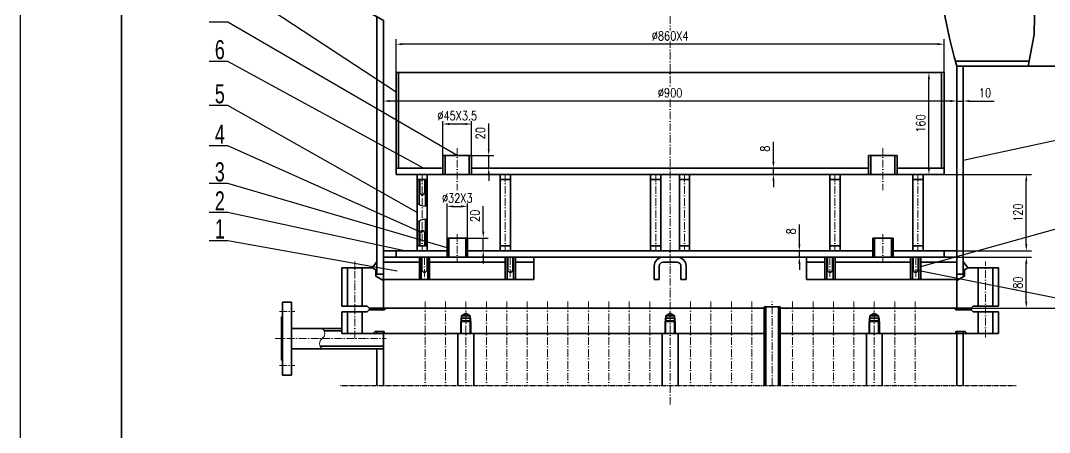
# Model space of a CAD drawing. Header units: millimetres. Extents: x 174648 to 205929, y -160248 to -145891.
# Drawn here: x 195349 to 196964, y -158198 to -157551 of the extents above; entities that cross this region are included whole.
import ezdxf

# ---------------------------------------------------------------- set-up
doc = ezdxf.new("R2010")
doc.units = ezdxf.units.MM
doc.linetypes.add('ACAD_ISO10W100', pattern=[18.7, 12, -3, 0.7, -3])
doc.linetypes.add('PHANTOM', pattern=[2.5, 1.25, -0.25, 0.25, -0.25, 0.25, -0.25])
for name, color, linetype, lineweight in [('2（细实线）', 4, 'Continuous', 20), ('中心线', 1, 'ACAD_ISO10W100', 18), ('图层1', 4, 'Continuous', 35)]:
    doc.layers.add(name, color=color, linetype=linetype, lineweight=lineweight)
doc.layers.add('9双点划线层', color=6, linetype='PHANTOM')
doc.styles.add('TH_GBDIM', font='romans.shx', dxfattribs={"width": 0.8, "bigfont": 'gbcbig.shx'})
doc.styles.add('样式 3.5', font='roms.shx', dxfattribs={"width": 0.7, "height": 3.5, "bigfont": 'hztxt.shx'})
doc.dimstyles.new('TH_GBDIM', dxfattribs={"dimtxt": 3.5, "dimasz": 2.5, "dimexe": 2, "dimexo": 0, "dimgap": 1.5, "dimtad": 1, "dimdec": 1, "dimzin": 0, "dimdsep": 46, "dimtxsty": 'TH_GBDIM', "dimcen": 2.5, "dimclrd": 130, "dimclre": 130, "dimclrt": 3, "dimadec": 0, "dimazin": 0, "dimtfac": 0.714286, "dimtdec": 1, "dimtmove": 0, "dimatfit": 3, "dimfxl": 0, "dimtzin": 0, "dimlwd": -1, "dimlwe": -1, "dimarcsym": 0})

# ---------------------------------------------------------------- blocks, each defined once
blk = doc.blocks.new('*D450')
at = {"color": 130}
blk.add_line((196828.4, -157082.9), (197267.4, -157082.9), dxfattribs=at)
at = {"color": 130, "linetype": 'Continuous'}
for p, q in [((197259.4, -157992.9), (197259.4, -157092.9)), ((196840.9, -158002.9), (197267.4, -158002.9))]:
    blk.add_line(p, q, dxfattribs=at)
at = {"color": 130}
for points in [[(197257.7, -157092.9), (197261, -157092.9), (197259.4, -157082.9)], [(197257.7, -157992.9), (197261, -157992.9), (197259.4, -158002.9)]]:
    blk.add_solid(points, dxfattribs=at)
at = {"layer": 'Defpoints', "color": 0}
for p in [(196828.4, -157082.9), (197259.4, -157082.9), (196840.9, -158002.9)]:
    blk.add_point(p, dxfattribs=at)
at = {"color": 3, "insert": (197246.4, -157509.2), "char_height": 14, "attachment_point": 5, "rotation": 90, "style": 'TH_GBDIM', "bg_fill": 3, "box_fill_scale": 1.1, "bg_fill_color": 256, "bg_fill_true_color": 13158600, "bg_fill_transparency": 0}
blk.add_mtext('920', dxfattribs=at)
blk = doc.blocks.new('*D515')
at = {"color": 130}
blk.add_line((195938.4, -157632.9), (195938.4, -157580.2), dxfattribs=at)
at = {"color": 130, "linetype": 'Continuous'}
for p, q in [((196798.4, -157632.9), (196798.4, -157580.2)), ((196788.4, -157588.2), (195948.4, -157588.2))]:
    blk.add_line(p, q, dxfattribs=at)
at = {"color": 130}
for points in [[(195948.4, -157586.5), (195948.4, -157589.8), (195938.4, -157588.2)], [(196788.4, -157586.5), (196788.4, -157589.8), (196798.4, -157588.2)]]:
    blk.add_solid(points, dxfattribs=at)
at = {"layer": 'Defpoints', "color": 0}
for p in [(195938.4, -157588.2), (195938.4, -157632.9), (196798.4, -157632.9)]:
    blk.add_point(p, dxfattribs=at)
at = {"color": 3, "insert": (196368.4, -157575.2), "char_height": 14, "attachment_point": 5, "style": 'TH_GBDIM', "bg_fill": 3, "box_fill_scale": 1.1, "bg_fill_color": 256, "bg_fill_true_color": 13158600, "bg_fill_transparency": 0}
blk.add_mtext('{%%c860X4}{}{}', dxfattribs=at)
blk = doc.blocks.new('*D452')
at = {"color": 130}
blk.add_line((196798.4, -157632.9), (196766.5, -157632.9), dxfattribs=at)
at = {"color": 130, "linetype": 'Continuous'}
for p, q in [((196774.5, -157782.9), (196774.5, -157642.9)), ((196798.4, -157792.9), (196766.5, -157792.9))]:
    blk.add_line(p, q, dxfattribs=at)
at = {"color": 130}
for points in [[(196772.8, -157642.9), (196776.2, -157642.9), (196774.5, -157632.9)], [(196772.8, -157782.9), (196776.2, -157782.9), (196774.5, -157792.9)]]:
    blk.add_solid(points, dxfattribs=at)
at = {"layer": 'Defpoints', "color": 0}
for p in [(196774.5, -157632.9), (196798.4, -157632.9), (196798.4, -157792.9)]:
    blk.add_point(p, dxfattribs=at)
at = {"color": 3, "insert": (196761.5, -157712.9), "char_height": 14, "attachment_point": 5, "rotation": 90, "style": 'TH_GBDIM', "bg_fill": 3, "box_fill_scale": 1.1, "bg_fill_color": 256, "bg_fill_true_color": 13158600, "bg_fill_transparency": 0}
blk.add_mtext('{160}{}{}', dxfattribs=at)
blk = doc.blocks.new('*D453')
at = {"color": 130}
blk.add_line((196794.4, -157792.9), (196935.3, -157792.9), dxfattribs=at)
at = {"color": 130, "linetype": 'Continuous'}
for p, q in [((196927.3, -157902.9), (196927.3, -157802.9)), ((196807.6, -157912.9), (196935.3, -157912.9))]:
    blk.add_line(p, q, dxfattribs=at)
at = {"color": 130}
for points in [[(196925.6, -157802.9), (196928.9, -157802.9), (196927.3, -157792.9)], [(196925.6, -157902.9), (196928.9, -157902.9), (196927.3, -157912.9)]]:
    blk.add_solid(points, dxfattribs=at)
at = {"layer": 'Defpoints', "color": 0}
for p in [(196794.4, -157792.9), (196927.3, -157792.9), (196807.6, -157912.9)]:
    blk.add_point(p, dxfattribs=at)
at = {"color": 3, "insert": (196914.3, -157852.9), "char_height": 14, "attachment_point": 5, "rotation": 90, "style": 'TH_GBDIM', "bg_fill": 3, "box_fill_scale": 1.1, "bg_fill_color": 256, "bg_fill_true_color": 13158600, "bg_fill_transparency": 0}
blk.add_mtext('120', dxfattribs=at)
blk = doc.blocks.new('*D516')
at = {"color": 130, "linetype": 'Continuous'}
for p, q in [((196530.4, -157772.9), (196530.4, -157741.8)), ((196530.4, -157792.9), (196530.4, -157782.9)), ((196530.4, -157792.9), (196522.4, -157792.9)), ((196530.4, -157802.9), (196530.4, -157812.9))]:
    blk.add_line(p, q, dxfattribs=at)
at = {"color": 130}
blk.add_line((196530.4, -157782.9), (196522.4, -157782.9), dxfattribs=at)
for points in [[(196528.8, -157772.9), (196532.1, -157772.9), (196530.4, -157782.9)], [(196528.8, -157802.9), (196532.1, -157802.9), (196530.4, -157792.9)]]:
    blk.add_solid(points, dxfattribs=at)
at = {"layer": 'Defpoints', "color": 0}
for p in [(196530.4, -157782.9), (196530.4, -157782.9), (196530.4, -157792.9)]:
    blk.add_point(p, dxfattribs=at)
at = {"color": 3, "insert": (196517.4, -157752.4), "char_height": 14, "attachment_point": 5, "rotation": 90, "style": 'TH_GBDIM', "bg_fill": 3, "box_fill_scale": 1.1, "bg_fill_color": 256, "bg_fill_true_color": 13158600, "bg_fill_transparency": 0}
blk.add_mtext('{8}{}{}', dxfattribs=at)
blk = doc.blocks.new('*D517')
at = {"color": 130, "linetype": 'Continuous'}
for p, q in [((196571.2, -157902.9), (196571.2, -157871.8)), ((196571.2, -157922.9), (196571.2, -157912.9)), ((196571.2, -157922.9), (196563.2, -157922.9)), ((196571.2, -157932.9), (196571.2, -157942.9))]:
    blk.add_line(p, q, dxfattribs=at)
at = {"color": 130}
blk.add_line((196571.2, -157912.9), (196563.2, -157912.9), dxfattribs=at)
for points in [[(196569.5, -157902.9), (196572.8, -157902.9), (196571.2, -157912.9)], [(196569.5, -157932.9), (196572.8, -157932.9), (196571.2, -157922.9)]]:
    blk.add_solid(points, dxfattribs=at)
at = {"layer": 'Defpoints', "color": 0}
for p in [(196571.2, -157912.9), (196571.2, -157912.9), (196571.2, -157922.9)]:
    blk.add_point(p, dxfattribs=at)
at = {"color": 3, "insert": (196558.2, -157882.4), "char_height": 14, "attachment_point": 5, "rotation": 90, "style": 'TH_GBDIM', "bg_fill": 3, "box_fill_scale": 1.1, "bg_fill_color": 256, "bg_fill_true_color": 13158600, "bg_fill_transparency": 0}
blk.add_mtext('{8}{}{}', dxfattribs=at)
blk = doc.blocks.new('*D518')
at = {"color": 130}
blk.add_line((196818.4, -157922.9), (196935.3, -157922.9), dxfattribs=at)
at = {"color": 130, "linetype": 'Continuous'}
for p, q in [((196927.3, -157992.9), (196927.3, -157932.9)), ((196592.7, -158002.9), (196935.3, -158002.9))]:
    blk.add_line(p, q, dxfattribs=at)
at = {"color": 130}
for points in [[(196925.6, -157932.9), (196928.9, -157932.9), (196927.3, -157922.9)], [(196925.6, -157992.9), (196928.9, -157992.9), (196927.3, -158002.9)]]:
    blk.add_solid(points, dxfattribs=at)
at = {"layer": 'Defpoints', "color": 0}
for p in [(196818.4, -157922.9), (196927.3, -157922.9), (196592.7, -158002.9)]:
    blk.add_point(p, dxfattribs=at)
at = {"color": 3, "insert": (196914.3, -157962.9), "char_height": 14, "attachment_point": 5, "rotation": 90, "style": 'TH_GBDIM', "bg_fill": 3, "box_fill_scale": 1.1, "bg_fill_color": 256, "bg_fill_true_color": 13158600, "bg_fill_transparency": 0}
blk.add_mtext('{80}{}{}', dxfattribs=at)
blk = doc.blocks.new('*D454')
at = {"color": 130, "linetype": 'Continuous'}
for p, q in [((196083.7, -157753.2), (196083.7, -157713)), ((196083.7, -157782.9), (196083.7, -157763.2)), ((196056.9, -157782.9), (196091.7, -157782.9)), ((196083.7, -157792.9), (196083.7, -157802.9))]:
    blk.add_line(p, q, dxfattribs=at)
at = {"color": 130}
blk.add_line((196046.9, -157763.2), (196091.7, -157763.2), dxfattribs=at)
for points in [[(196082.1, -157753.2), (196085.4, -157753.2), (196083.7, -157763.2)], [(196082.1, -157792.9), (196085.4, -157792.9), (196083.7, -157782.9)]]:
    blk.add_solid(points, dxfattribs=at)
at = {"layer": 'Defpoints', "color": 0}
for p in [(196046.9, -157763.2), (196083.7, -157763.2), (196056.9, -157782.9)]:
    blk.add_point(p, dxfattribs=at)
at = {"color": 3, "insert": (196070.7, -157728.1), "char_height": 14, "attachment_point": 5, "rotation": 90, "style": 'TH_GBDIM', "bg_fill": 3, "box_fill_scale": 1.1, "bg_fill_color": 256, "bg_fill_true_color": 13158600, "bg_fill_transparency": 0}
blk.add_mtext('20', dxfattribs=at)
blk = doc.blocks.new('*D455')
at = {"color": 130, "linetype": 'Continuous'}
for p, q in [((196075.1, -157883), (196075.1, -157842.9)), ((196075.1, -157912.8), (196075.1, -157893)), ((196050.4, -157912.8), (196083.1, -157912.8)), ((196075.1, -157922.8), (196075.1, -157932.8))]:
    blk.add_line(p, q, dxfattribs=at)
at = {"color": 130}
blk.add_line((196040.4, -157893), (196083.1, -157893), dxfattribs=at)
for points in [[(196073.5, -157883), (196076.8, -157883), (196075.1, -157893)], [(196073.5, -157922.8), (196076.8, -157922.8), (196075.1, -157912.8)]]:
    blk.add_solid(points, dxfattribs=at)
at = {"layer": 'Defpoints', "color": 0}
for p in [(196040.4, -157893), (196075.1, -157893), (196050.4, -157912.8)]:
    blk.add_point(p, dxfattribs=at)
at = {"color": 3, "insert": (196062.1, -157858), "char_height": 14, "attachment_point": 5, "rotation": 90, "style": 'TH_GBDIM', "bg_fill": 3, "box_fill_scale": 1.1, "bg_fill_color": 256, "bg_fill_true_color": 13158600, "bg_fill_transparency": 0}
blk.add_mtext('20', dxfattribs=at)
blk = doc.blocks.new('*D519')
at = {"color": 130}
blk.add_line((196011.9, -157763.2), (196011.9, -157705.7), dxfattribs=at)
at = {"color": 130, "linetype": 'Continuous'}
for p, q in [((196056.9, -157763.2), (196056.9, -157705.7)), ((196046.9, -157713.7), (196021.9, -157713.7))]:
    blk.add_line(p, q, dxfattribs=at)
at = {"color": 130}
for points in [[(196021.9, -157712), (196021.9, -157715.3), (196011.9, -157713.7)], [(196046.9, -157712), (196046.9, -157715.3), (196056.9, -157713.7)]]:
    blk.add_solid(points, dxfattribs=at)
at = {"layer": 'Defpoints', "color": 0}
for p in [(196011.9, -157763.2), (196056.9, -157763.2)]:
    blk.add_point(p, dxfattribs=at)
at = {"color": 3, "insert": (196034.4, -157700.7), "char_height": 14, "attachment_point": 5, "style": 'TH_GBDIM', "bg_fill": 3, "box_fill_scale": 1.1, "bg_fill_color": 256, "bg_fill_true_color": 13158600, "bg_fill_transparency": 0}
blk.add_mtext('{%%c45X3.5}{}{}', dxfattribs=at)
at = {"layer": 'Defpoints', "color": 0}
blk.add_point((196011.9, -157713.7), dxfattribs=at)
blk = doc.blocks.new('*D520')
at = {"color": 130, "linetype": 'Continuous'}
for p, q in [((196018.4, -157893), (196018.4, -157835.1)), ((196028.4, -157843.1), (196040.4, -157843.1))]:
    blk.add_line(p, q, dxfattribs=at)
at = {"color": 130}
blk.add_line((196050.4, -157893), (196050.4, -157835.1), dxfattribs=at)
for points in [[(196028.4, -157841.5), (196028.4, -157844.8), (196018.4, -157843.1)], [(196040.4, -157841.5), (196040.4, -157844.8), (196050.4, -157843.1)]]:
    blk.add_solid(points, dxfattribs=at)
at = {"layer": 'Defpoints', "color": 0}
for p in [(196018.4, -157893), (196050.4, -157893)]:
    blk.add_point(p, dxfattribs=at)
at = {"color": 3, "insert": (196034.4, -157830.1), "char_height": 14, "attachment_point": 5, "style": 'TH_GBDIM', "bg_fill": 3, "box_fill_scale": 1.1, "bg_fill_color": 256, "bg_fill_true_color": 13158600, "bg_fill_transparency": 0}
blk.add_mtext('{%%c32X3}{}{}', dxfattribs=at)
at = {"layer": 'Defpoints', "color": 0}
blk.add_point((196050.4, -157843.1), dxfattribs=at)
blk = doc.blocks.new('*D481')
at = {"color": 130}
blk.add_line((195918.4, -157688.4), (195918.4, -157669.6), dxfattribs=at)
at = {"color": 130, "linetype": 'Continuous'}
for p, q in [((196808.4, -157677.6), (195928.4, -157677.6)), ((196818.4, -157688.4), (196818.4, -157669.6))]:
    blk.add_line(p, q, dxfattribs=at)
at = {"color": 130}
for points in [[(195928.4, -157675.9), (195928.4, -157679.2), (195918.4, -157677.6)], [(196808.4, -157675.9), (196808.4, -157679.2), (196818.4, -157677.6)]]:
    blk.add_solid(points, dxfattribs=at)
at = {"layer": 'Defpoints', "color": 0}
for p in [(195918.4, -157677.6), (195918.4, -157688.4), (196818.4, -157688.4)]:
    blk.add_point(p, dxfattribs=at)
at = {"color": 3, "insert": (196368.4, -157664.6), "char_height": 14, "attachment_point": 5, "style": 'TH_GBDIM', "bg_fill": 3, "box_fill_scale": 1.1, "bg_fill_color": 256, "bg_fill_true_color": 13158600, "bg_fill_transparency": 0}
blk.add_mtext('{%%c900}{}{}', dxfattribs=at)
blk = doc.blocks.new('*D482')
at = {"color": 130, "linetype": 'Continuous'}
for p, q in [((196808.4, -157677.6), (196798.4, -157677.6)), ((196818.4, -157677.6), (196818.4, -157669.6)), ((196818.4, -157677.6), (196828.4, -157677.6)), ((196838.4, -157677.6), (196876.9, -157677.6))]:
    blk.add_line(p, q, dxfattribs=at)
at = {"color": 130}
blk.add_line((196828.4, -157677.6), (196828.4, -157669.6), dxfattribs=at)
for points in [[(196808.4, -157675.9), (196808.4, -157679.2), (196818.4, -157677.6)], [(196838.4, -157675.9), (196838.4, -157679.2), (196828.4, -157677.6)]]:
    blk.add_solid(points, dxfattribs=at)
at = {"layer": 'Defpoints', "color": 0}
for p in [(196818.4, -157677.6), (196828.4, -157677.6), (196828.4, -157677.6)]:
    blk.add_point(p, dxfattribs=at)
at = {"color": 3, "insert": (196862.6, -157664.6), "char_height": 14, "attachment_point": 5, "style": 'TH_GBDIM', "bg_fill": 3, "box_fill_scale": 1.1, "bg_fill_color": 256, "bg_fill_true_color": 13158600, "bg_fill_transparency": 0}
blk.add_mtext('10', dxfattribs=at)

msp = doc.modelspace()

# ---------------------------------------------------------------- linework, layer by layer
at = {"color": 7, "linetype": 'Continuous'}
msp.add_line((195349.2, -160247.7), (195349.2, -156484.2), dxfattribs=at)
for p, q in [((195674.6, -157553.4), (195644.9, -157553.4)), ((195674.6, -157615.2), (195644.9, -157615.2)), ((195674.6, -157684.5), (195644.9, -157684.5)), ((195971.4, -157852.9), (195674.6, -157684.5)), ((195674.6, -157747.9), (195644.9, -157747.9)), ((195979.4, -157884.9), (195674.6, -157747.9)), ((195674.6, -157807.2), (195644.9, -157807.2)), ((195674.6, -157852.9), (195644.9, -157852.9)), ((195951.5, -157912.9), (195674.6, -157852.9)), ((195674.6, -157897), (195644.9, -157897)), ((195940.1, -157945), (195674.6, -157897)), ((195895.9, -158002.9), (195895.9, -158005.9)), ((195918.4, -158002.9), (195918.4, -158005.9)), ((196818.4, -158002.9), (196818.4, -158005.9)), ((196840.9, -158002.9), (196840.9, -158005.9)), ((196039.9, -158018.9), (196039.9, -158042.9)), ((196041.1, -158042.9), (196041.1, -158022.9)), ((196054.7, -158042.9), (196054.7, -158022.9)), ((196055.9, -158042.9), (196055.9, -158018.9)), ((196360.4, -158018.9), (196360.4, -158042.9)), ((196361.6, -158042.9), (196361.6, -158022.9)), ((196375.2, -158042.9), (196375.2, -158022.9)), ((196376.4, -158042.9), (196376.4, -158018.9)), ((196680.8, -158018.9), (196680.8, -158042.9)), ((196682, -158042.9), (196682, -158022.9)), ((196695.6, -158042.9), (196695.6, -158022.9)), ((196696.8, -158042.9), (196696.8, -158018.9))]:
    msp.add_line(p, q)
at = {"color": 3}
for points in [[(195971.4, -157838.7), (195975.1, -157838.7), (195978.4, -157844.2), (195986.5, -157842.4), (195987.4, -157842.2)], [(195971.4, -157867.1), (195975.1, -157867.1), (195978.4, -157861.6), (195986.5, -157863.4), (195987.4, -157863.7)]]:
    msp.add_open_spline(points, degree=3, knots=[9.111699, 9.111699, 9.111699, 9.111699, 23.055999, 24.76841, 24.76841, 24.76841, 24.76841], dxfattribs=at)
msp.add_open_spline([(195987.4, -157836.8), (195987.3, -157836.8), (195987.3, -157836.8), (195987.3, -157836.8)], degree=3)
at = {"layer": '2（细实线）'}
msp.add_lwpolyline([(195822.4, -158066.9, -0.5), (195822.4, -158050.9, 0.5), (195822.4, -158034.9, 0.5)], format="xyb", dxfattribs=at)
at = {"layer": '9双点划线层'}
msp.add_line((195851.1, -158124.5), (196911.6, -158124.5), dxfattribs=at)
at = {"layer": '中心线'}
for p, q in [((196368.4, -158154.7), (196368.4, -156628.9)), ((196034.4, -157751.4), (196034.4, -157817.5)), ((196702.3, -157751.4), (196702.3, -157817.5)), ((195979.4, -157792.9), (195979.4, -157912.9)), ((196109.7, -157792.9), (196109.7, -157912.9)), ((196345.7, -157792.9), (196345.7, -157912.9)), ((196391, -157792.9), (196391, -157912.9)), ((196627, -157792.9), (196627, -157912.9)), ((196034.4, -157886.6), (196034.4, -157931.7)), ((195873.4, -158050.2), (195873.4, -157929.9)), ((195983, -157922.9), (195983, -157957.9)), ((196117.6, -157922.9), (196117.6, -157957.9)), ((196863.4, -158049), (196863.4, -157929.9)), ((195983.8, -157992.7), (195983.8, -158124.5)), ((196015.9, -157992.7), (196015.9, -158124.5)), ((196047.9, -157992.7), (196047.9, -158124.5)), ((196080, -157992.7), (196080, -158124.5)), ((196112, -157992.7), (196112, -158124.5)), ((196144, -157992.7), (196144, -158124.5)), ((196176.1, -157992.7), (196176.1, -158124.5)), ((196208.1, -157992.7), (196208.1, -158124.5)), ((196240.2, -157992.7), (196240.2, -158124.5)), ((196272.2, -157992.7), (196272.2, -158124.5)), ((196304.3, -157992.7), (196304.3, -158124.5)), ((196336.3, -157992.7), (196336.3, -158124.5)), ((196400.4, -157992.7), (196400.4, -158124.5)), ((196432.4, -157992.7), (196432.4, -158124.5)), ((196464.5, -157992.7), (196464.5, -158124.5)), ((196496.5, -157992.7), (196496.5, -158124.5)), ((196528.6, -158124.5), (196528.6, -157992.7)), ((196560.6, -157992.7), (196560.6, -158124.5)), ((196592.7, -157992.7), (196592.7, -158124.5)), ((196624.7, -157992.7), (196624.7, -158124.5)), ((196656.7, -157992.7), (196656.7, -158124.5)), ((196688.8, -157992.7), (196688.8, -158124.5)), ((196720.8, -157992.7), (196720.8, -158124.5)), ((196752.9, -157992.7), (196752.9, -158124.5)), ((195755.4, -158008.4), (195779.4, -158008.4)), ((195748.4, -158050.9), (195922.6, -158050.9)), ((195755.4, -158093.4), (195779.4, -158093.4))]:
    msp.add_line(p, q, dxfattribs=at)
at = {"layer": '图层1'}
for p, q in [((195507.6, -156547.5), (195507.6, -160184.4)), ((195798.5, -157481.8), (195918.4, -157551)), ((195908.4, -157839.9), (195908.4, -157545.3)), ((195918.4, -157839.9), (195918.4, -157551)), ((196818.4, -157839.9), (196818.4, -157622.9)), ((196828.4, -157839.9), (196828.4, -157622.9)), ((195938.4, -157792.9), (195938.4, -157632.9)), ((195938.4, -157632.9), (196794.4, -157632.9)), ((195942.4, -157782.9), (195942.4, -157632.9)), ((196794.4, -157782.9), (196794.4, -157632.9)), ((196798.4, -157792.9), (196798.4, -157632.9)), ((196011.9, -157792.9), (196011.9, -157763.2)), ((196011.9, -157763.2), (196056.9, -157763.2)), ((196015.5, -157792.9), (196015.5, -157763.2)), ((196053.3, -157763.2), (196053.3, -157792.9)), ((196056.9, -157763.2), (196056.9, -157792.9)), ((196724.8, -157763.2), (196679.8, -157763.2)), ((196679.8, -157763.2), (196679.8, -157792.9)), ((196683.4, -157763.2), (196683.4, -157792.9)), ((196721.2, -157792.9), (196721.2, -157763.2)), ((196724.8, -157792.9), (196724.8, -157763.2)), ((195938.4, -157782.9), (196011.9, -157782.9)), ((196056.9, -157782.9), (196679.8, -157782.9)), ((196724.8, -157782.9), (196798.4, -157782.9)), ((195938.4, -157792.9), (196798.4, -157792.9)), ((195971.4, -157792.9), (195971.4, -157912.9)), ((195971.4, -157800.9), (195987.4, -157800.9)), ((195974.4, -157800.9), (195974.4, -157839.6)), ((195975.4, -157800.9), (195975.4, -157820.9)), ((195983.4, -157800.9), (195983.4, -157820.9)), ((195984.4, -157800.9), (195984.4, -157842.8)), ((195987.4, -157792.9), (195987.4, -157912.9)), ((196101.7, -157792.9), (196101.7, -157912.9)), ((196101.7, -157800.9), (196117.7, -157800.9)), ((196117.7, -157792.9), (196117.7, -157912.9)), ((196337.7, -157792.9), (196337.7, -157912.9)), ((196337.7, -157800.9), (196353.7, -157800.9)), ((196353.7, -157792.9), (196353.7, -157912.9)), ((196383, -157792.9), (196383, -157912.9)), ((196399, -157800.9), (196383, -157800.9)), ((196399, -157792.9), (196399, -157912.9)), ((196619, -157792.9), (196619, -157912.9)), ((196635, -157800.9), (196619, -157800.9)), ((196635, -157792.9), (196635, -157912.9)), ((195908.4, -157949.9), (195908.4, -157839.9)), ((195918.4, -158002.9), (195918.4, -157839.9)), ((196818.4, -158002.9), (196818.4, -157839.9)), ((196828.4, -157954.1), (196828.4, -157839.9)), ((195974.4, -157866.2), (195974.4, -157904.9)), ((195984.4, -157863.1), (195984.4, -157904.9)), ((195975.4, -157904.9), (195975.4, -157884.9)), ((195983.4, -157904.9), (195983.4, -157884.9)), ((196018.4, -157893), (196018.4, -157922.9)), ((196021.1, -157893), (196021.1, -157922.9)), ((196047.7, -157893), (196047.7, -157922.9)), ((196050.4, -157893), (196050.4, -157922.9)), ((196686.3, -157893), (196718.3, -157893)), ((195918.4, -157912.9), (196018.4, -157912.9)), ((195938.4, -157912.9), (195938.4, -157922.9)), ((195971.4, -157904.9), (195987.4, -157904.9)), ((196050.4, -157912.8), (196686.3, -157912.9)), ((196101.7, -157904.9), (196117.7, -157904.9)), ((196337.7, -157904.9), (196353.7, -157904.9)), ((196399, -157904.9), (196383, -157904.9)), ((196635, -157904.9), (196619, -157904.9)), ((196718.3, -157912.9), (196818.4, -157912.9)), ((196765.3, -157904.9), (196749.3, -157904.9)), ((195901.2, -157939.9), (195908.4, -157929.9)), ((195918.4, -157922.9), (196818.4, -157922.9)), ((195918.4, -157930.9), (195975, -157930.9)), ((195991, -157922.9), (195975, -157922.9)), ((195975, -157922.9), (195975, -157957.9)), ((195978, -157922.9), (195978, -157957.9)), ((195979, -157922.9), (195979, -157942.9)), ((195987, -157922.9), (195987, -157942.9)), ((195988, -157922.9), (195988, -157957.9)), ((195991, -157922.9), (195991, -157957.9)), ((195991, -157930.9), (196109.6, -157930.9)), ((196125.6, -157922.9), (196109.6, -157922.9)), ((196109.6, -157922.9), (196109.6, -157957.9)), ((196112.6, -157922.9), (196112.6, -157957.9)), ((196113.6, -157922.9), (196113.6, -157942.9)), ((196121.6, -157922.9), (196121.6, -157942.9)), ((196122.6, -157922.9), (196122.6, -157957.9)), ((196125.6, -157922.9), (196125.6, -157957.9)), ((196125.6, -157930.9), (196154.4, -157930.9)), ((196154.4, -157957.9), (196154.4, -157922.9)), ((196357.4, -157930.9), (196379.4, -157930.9)), ((196582.4, -157957.9), (196582.4, -157922.9)), ((196835.5, -157939.9), (196828.4, -157929.9)), ((195853.4, -157999.9), (195853.4, -157939.9)), ((195853.4, -157939.9), (195901.2, -157939.9)), ((195861.9, -157999.9), (195861.9, -157939.9)), ((195884.9, -157999.9), (195884.9, -157939.9)), ((195901.2, -157939.9), (195906.4, -157942.9)), ((195908.4, -157942.9), (195906.4, -157942.9)), ((195906.4, -157942.9), (195906.4, -157952.9)), ((195908.4, -157949.9), (195918.4, -157949.9)), ((196343.4, -157936.9), (196343.4, -157957.9)), ((196351.4, -157936.9), (196351.4, -157957.9)), ((196385.4, -157936.9), (196385.4, -157957.9)), ((196393.4, -157936.9), (196393.4, -157957.9)), ((196828.4, -157942.9), (196830.4, -157942.9)), ((196835.5, -157939.9), (196830.4, -157942.9)), ((196830.4, -157942.9), (196830.4, -157952.9)), ((196883.4, -157939.9), (196835.5, -157939.9)), ((196851.9, -157999.9), (196851.9, -157939.9)), ((196874.9, -157999.9), (196874.9, -157939.9)), ((196883.4, -157999.9), (196883.4, -157939.9)), ((195906.4, -157952.9), (195918.4, -157959.8)), ((195918.4, -157957.9), (196154.4, -157957.9)), ((196343.4, -157957.9), (196351.4, -157957.9)), ((196385.4, -157957.9), (196393.4, -157957.9)), ((196830.4, -157952.9), (196818.4, -157959.8)), ((195760.4, -157993.4), (195760.4, -158108.4)), ((195774.4, -157993.4), (195760.4, -157993.4)), ((195774.4, -158108.4), (195774.4, -157993.4)), ((195892.9, -157999.9), (195853.4, -157999.9)), ((195895.9, -158002.9), (195892.9, -157999.9)), ((196840.9, -158002.9), (196843.9, -157999.9)), ((196843.9, -157999.9), (196883.4, -157999.9)), ((195853.4, -158042.9), (195853.4, -158008.9)), ((195892.9, -158008.9), (195853.4, -158008.9)), ((195861.9, -158008.9), (195861.9, -158042.9)), ((195884.9, -158008.9), (195884.9, -158042.9)), ((195892.9, -158008.9), (195895.9, -158005.9)), ((196368.4, -158002.9), (195895.9, -158002.9)), ((195919.9, -158005.9), (195895.9, -158005.9)), ((195922.9, -158002.9), (195919.9, -158005.9)), ((195922.9, -158002.9), (196516.1, -158002.9)), ((196041.1, -158014.9), (196047.9, -158011)), ((196041.1, -158022.9), (196041.1, -158014.9)), ((196054.7, -158014.9), (196041.1, -158014.9)), ((196054.7, -158014.9), (196047.9, -158011)), ((196054.7, -158022.9), (196054.7, -158014.9)), ((196361.6, -158014.9), (196368.4, -158011)), ((196361.6, -158022.9), (196361.6, -158014.9)), ((196375.2, -158014.9), (196361.6, -158014.9)), ((196368.4, -158002.9), (196516.1, -158002.9)), ((196375.2, -158014.9), (196368.4, -158011)), ((196375.2, -158022.9), (196375.2, -158014.9)), ((196516.1, -158124.5), (196516.1, -158000.9)), ((196516.1, -158000.9), (196541.1, -158000.9)), ((196518.6, -158124.5), (196518.6, -158000.9)), ((196538.6, -158124.5), (196538.6, -158000.9)), ((196541.1, -158124.5), (196541.1, -158000.9)), ((196541.1, -158002.9), (196840.9, -158002.9)), ((196541.1, -158002.9), (196813.9, -158002.9)), ((196682, -158014.9), (196688.8, -158011)), ((196682, -158022.9), (196682, -158014.9)), ((196695.6, -158014.9), (196682, -158014.9)), ((196695.6, -158014.9), (196688.8, -158011)), ((196695.6, -158022.9), (196695.6, -158014.9)), ((196813.9, -158002.9), (196816.9, -158005.9)), ((196816.9, -158005.9), (196840.9, -158005.9)), ((196843.9, -158008.9), (196840.9, -158005.9)), ((196843.9, -158008.9), (196883.4, -158008.9)), ((196851.9, -158008.9), (196851.9, -158042.9)), ((196874.9, -158008.9), (196874.9, -158042.9)), ((196883.4, -158008.9), (196883.4, -158042.9)), ((195760.4, -158016.9), (195758.4, -158016.9)), ((195758.4, -158016.9), (195758.4, -158084.9)), ((196055.9, -158018.9), (196039.9, -158018.9)), ((196039.9, -158024), (196041.1, -158022.9)), ((196039.9, -158042.9), (196039.9, -158024)), ((196039.9, -158024), (196055.9, -158024)), ((196041.1, -158022.9), (196054.7, -158022.9)), ((196054.7, -158022.9), (196055.9, -158024)), ((196055.9, -158042.9), (196055.9, -158024)), ((196376.4, -158018.9), (196360.4, -158018.9)), ((196360.4, -158024), (196361.6, -158022.9)), ((196360.4, -158042.9), (196360.4, -158024)), ((196360.4, -158024), (196376.4, -158024)), ((196361.6, -158022.9), (196375.2, -158022.9)), ((196375.2, -158022.9), (196376.4, -158024)), ((196376.4, -158042.9), (196376.4, -158024)), ((196696.8, -158018.9), (196680.8, -158018.9)), ((196680.8, -158024), (196682, -158022.9)), ((196680.8, -158042.9), (196680.8, -158024)), ((196680.8, -158024), (196696.8, -158024)), ((196682, -158022.9), (196695.6, -158022.9)), ((196695.6, -158022.9), (196696.8, -158024)), ((196696.8, -158042.9), (196696.8, -158024)), ((195774.4, -158034.9), (195853.4, -158034.9)), ((195825.5, -158038.9), (195853.4, -158038.9)), ((196516.1, -158042.9), (195853.4, -158042.9)), ((195905.4, -158039.9), (195902.4, -158042.9)), ((195919.9, -158039.9), (195905.4, -158039.9)), ((195908.4, -158042.9), (195908.4, -158039.9)), ((195918.4, -158124.5), (195918.4, -158039.9)), ((195919.9, -158042.9), (195919.9, -158039.9)), ((196035.4, -158124.5), (196035.4, -158042.9)), ((196060.4, -158124.5), (196060.4, -158042.9)), ((196355.9, -158124.5), (196355.9, -158042.9)), ((196380.9, -158124.5), (196380.9, -158042.9)), ((196883.4, -158042.9), (196541.1, -158042.9)), ((196676.3, -158124.5), (196676.3, -158042.9)), ((196701.3, -158124.5), (196701.3, -158042.9)), ((196816.9, -158042.9), (196816.9, -158039.9)), ((196816.9, -158039.9), (196831.4, -158039.9)), ((196818.4, -158124.5), (196818.4, -158039.9)), ((196828.4, -158124.5), (196828.4, -158039.9)), ((196831.4, -158039.9), (196834.4, -158042.9)), ((195819.2, -158062.9), (195918.4, -158062.9)), ((195774.4, -158066.9), (195918.4, -158066.9)), ((195908.4, -158124.5), (195908.4, -158066.9)), ((195760.4, -158084.9), (195758.4, -158084.9)), ((195774.4, -158108.4), (195760.4, -158108.4))]:
    msp.add_line(p, q, dxfattribs=at)
for centre, radius, start, end in [((195979.4, -157820.6), 4, 180, 0), ((195979.4, -157885.3), 4, 0, 180), ((196357.4, -157936.9), 14, 90, 180), ((196357.4, -157936.9), 6, 90, 180), ((196379.4, -157936.9), 14, 0, 90), ((196379.4, -157936.9), 6, 0, 90), ((195983, -157942.6), 4, 180, 0), ((196117.6, -157942.6), 4, 180, 0)]:
    msp.add_arc(centre, radius, start, end, dxfattribs=at)

# ---------------------------------------------------------------- texts
at = {"char_height": 30, "width": 32.852, "attachment_point": 1, "style": '样式 3.5'}
for s, insert in [('6', (195654, -157581.8)), ('5', (195654, -157651.1)), ('4', (195654, -157714.5)), ('3', (195654, -157773.8)), ('2', (195654, -157819.5)), ('1', (195654, -157863.6))]:
    msp.add_mtext(s, dxfattribs=dict(at, insert=insert))

# ---------------------------------------------------------------- next in the draw order: dimensions: what is measured, and where the dimension line sits
for base, p1, p2, picture, middle in [((197259.4, -157082.9), (196840.9, -158002.9), (196828.4, -157082.9), '*D450', (197259.4, -157509.2)), ((196083.7, -157763.2), (196056.9, -157782.9), (196046.9, -157763.2), '*D454', (196083.7, -157728.1)), ((196075.1, -157893), (196050.4, -157912.8), (196040.4, -157893), '*D455', (196075.1, -157858))]:
    dim = msp.add_linear_dim(base=base, p1=p1, p2=p2, angle=90, dimstyle='TH_GBDIM', override={"dimscale": 4, "dimdec": 0, "dimtfill": 1})
    dim.commit()
    dim.dimension.update_dxf_attribs({"geometry": picture, "text_midpoint": middle, "dimtype": 160})
dim = msp.add_linear_dim(base=(195938.4, -157588.2), p1=(196798.4, -157632.9), p2=(195938.4, -157632.9), text='{%%c860X4}{}{}', dimstyle='TH_GBDIM', override={"dimscale": 4, "dimgap": 1.5, "dimtad": 1, "dimjust": 0, "dimdec": 0, "dimlfac": 1, "dimse1": 0, "dimse2": 0, "dimsd1": 0, "dimsd2": 0, "dimtfill": 1})
dim.commit()
dim.dimension.update_dxf_attribs({"geometry": '*D515', "text_midpoint": (196368.4, -157575.2)})
for base, p1, p2, picture, middle in [((196530.4, -157782.9), (196530.4, -157792.9), (196530.4, -157782.9), '*D516', (196517.4, -157752.4)), ((196571.2, -157912.9), (196571.2, -157922.9), (196571.2, -157912.9), '*D517', (196558.2, -157882.4))]:
    dim = msp.add_linear_dim(base=base, p1=p1, p2=p2, angle=90, text='{8}{}{}', dimstyle='TH_GBDIM', override={"dimscale": 4, "dimgap": 1.5, "dimtad": 1, "dimjust": 0, "dimdec": 0, "dimlfac": 1, "dimse1": 0, "dimse2": 0, "dimsd1": 0, "dimsd2": 0, "dimtfill": 1})
    dim.commit()
    dim.dimension.update_dxf_attribs({"geometry": picture, "text_midpoint": middle})

# ---------------------------------------------------------------- next in the draw order: linework, layer by layer
for p, q in [((195938.4, -157663.7), (195674.6, -157489.8)), ((195981.4, -157782.9), (195674.6, -157615.2)), ((196828.4, -157770.3), (197297, -157669.4))]:
    msp.add_line(p, q)
at = {"layer": '图层1'}
for p, q in [((196931.9, -157614.9), (196816.1, -157614.9)), ((196986.4, -157622.9), (196818.4, -157622.9)), ((196050.4, -157893), (196018.4, -157893))]:
    msp.add_line(p, q, dxfattribs=at)
msp.add_lwpolyline([(196930.4, -157142.9), (196919.7, -157193.1), (196917.9, -157251.7), (196921.9, -157315.9), (196929, -157382.9), (196936.2, -157449.9), (196940.8, -157514.2), (196939.8, -157572.8), (196930.4, -157622.9)], dxfattribs=at)
msp.add_arc((197651.9, -157382.9), 867.4, 163.9367, 196.0633, dxfattribs=at)

# ---------------------------------------------------------------- next in the draw order: dimensions: what is measured, and where the dimension line sits
for base, p1, p2, text, picture, middle in [((196774.5, -157632.9), (196798.4, -157792.9), (196798.4, -157632.9), '{160}{}{}', '*D452', (196761.5, -157712.9)), ((196927.3, -157922.9), (196592.7, -158002.9), (196818.4, -157922.9), '{<>}{}{}', '*D518', (196914.3, -157962.9))]:
    dim = msp.add_linear_dim(base=base, p1=p1, p2=p2, angle=90, text=text, dimstyle='TH_GBDIM', override={"dimscale": 4, "dimgap": 1.5, "dimtad": 1, "dimjust": 0, "dimdec": 0, "dimlfac": 1, "dimse1": 0, "dimse2": 0, "dimsd1": 0, "dimsd2": 0, "dimtfill": 1})
    dim.commit()
    dim.dimension.update_dxf_attribs({"geometry": picture, "text_midpoint": middle})
dim = msp.add_linear_dim(base=(196011.9, -157713.7), p1=(196056.9, -157763.2), p2=(196011.9, -157763.2), text='{%%c45X3.5}{}{}', dimstyle='TH_GBDIM', override={"dimscale": 4, "dimgap": 1.5, "dimtad": 1, "dimjust": 0, "dimdec": 0, "dimlfac": 1, "dimse1": 0, "dimse2": 0, "dimsd1": 0, "dimsd2": 0, "dimtfill": 1})
dim.commit()
dim.dimension.update_dxf_attribs({"geometry": '*D519', "text_midpoint": (196034.4, -157713.7), "dimtype": 160})

# ---------------------------------------------------------------- next in the draw order: linework, layer by layer
for p, q in [((196034.4, -157763.2), (195674.6, -157553.4)), ((196753.7, -157942.6), (197297, -158051.4))]:
    msp.add_line(p, q)
at = {"layer": '中心线'}
for p, q in [((196757.3, -157792.9), (196757.3, -157912.9)), ((196702.3, -157886.6), (196702.3, -157931.7)), ((196619.1, -157922.9), (196619.1, -157957.9)), ((196753.7, -157922.9), (196753.7, -157957.9))]:
    msp.add_line(p, q, dxfattribs=at)
at = {"layer": '图层1'}
for p, q in [((196749.3, -157792.9), (196749.3, -157912.9)), ((196765.3, -157800.9), (196749.3, -157800.9)), ((196765.3, -157792.9), (196765.3, -157912.9)), ((196686.3, -157893), (196686.3, -157922.9)), ((196689, -157893), (196689, -157922.9)), ((196715.6, -157893), (196715.6, -157922.9)), ((196718.3, -157893), (196718.3, -157922.9)), ((196611.1, -157930.9), (196582.4, -157930.9)), ((196611.1, -157922.9), (196627.1, -157922.9)), ((196611.1, -157922.9), (196611.1, -157957.9)), ((196614.1, -157922.9), (196614.1, -157957.9)), ((196615.1, -157922.9), (196615.1, -157942.9)), ((196623.1, -157922.9), (196623.1, -157942.9)), ((196624.1, -157922.9), (196624.1, -157957.9)), ((196627.1, -157922.9), (196627.1, -157957.9)), ((196627.1, -157930.9), (196745.7, -157930.9)), ((196745.7, -157922.9), (196761.7, -157922.9)), ((196745.7, -157922.9), (196745.7, -157957.9)), ((196748.7, -157922.9), (196748.7, -157957.9)), ((196749.7, -157922.9), (196749.7, -157942.9)), ((196757.7, -157922.9), (196757.7, -157942.9)), ((196758.7, -157922.9), (196758.7, -157957.9)), ((196761.7, -157922.9), (196761.7, -157957.9)), ((196818.4, -157930.9), (196761.7, -157930.9)), ((196818.4, -157949.9), (196828.4, -157949.9)), ((196818.4, -157957.9), (196582.4, -157957.9))]:
    msp.add_line(p, q, dxfattribs=at)
for centre in [(196619.1, -157942.6), (196753.7, -157942.6)]:
    msp.add_arc(centre, 4, 180, 0, dxfattribs=at)

# ---------------------------------------------------------------- next in the draw order: dimensions: what is measured, and where the dimension line sits
dim = msp.add_linear_dim(base=(196927.3, -157792.9), p1=(196807.6, -157912.9), p2=(196794.4, -157792.9), angle=90, dimstyle='TH_GBDIM', override={"dimscale": 4, "dimdec": 0, "dimtfill": 1})
dim.commit()
dim.dimension.update_dxf_attribs({"geometry": '*D453', "text_midpoint": (196914.3, -157852.9)})
dim = msp.add_linear_dim(base=(196050.4, -157843.1), p1=(196018.4, -157893), p2=(196050.4, -157893), text='{%%c32X3}{}{}', dimstyle='TH_GBDIM', override={"dimscale": 4, "dimgap": 1.5, "dimtad": 1, "dimjust": 0, "dimdec": 0, "dimlfac": 1, "dimse1": 0, "dimse2": 0, "dimsd1": 0, "dimsd2": 0, "dimtfill": 1})
dim.commit()
dim.dimension.update_dxf_attribs({"geometry": '*D520', "text_midpoint": (196034.4, -157843.1), "dimtype": 160})

# ---------------------------------------------------------------- next in the draw order: linework, layer by layer
for p, q in [((196761.7, -157937.7), (197297, -157787.8)), ((196018.4, -157908), (195674.6, -157807.2))]:
    msp.add_line(p, q)
msp.add_line((196798.4, -157912.9), (196798.4, -157922.9), dxfattribs=at)

# ---------------------------------------------------------------- next in the draw order: dimensions: what is measured, and where the dimension line sits
dim = msp.add_linear_dim(base=(195918.4, -157677.6), p1=(196818.4, -157688.4), p2=(195918.4, -157688.4), text='{%%c<>}{}{}', dimstyle='TH_GBDIM', override={"dimscale": 4, "dimgap": 1.5, "dimtad": 1, "dimjust": 0, "dimdec": 0, "dimlfac": 1, "dimse1": 0, "dimse2": 0, "dimsd1": 0, "dimsd2": 0, "dimtfill": 1})
dim.commit()
dim.dimension.update_dxf_attribs({"geometry": '*D481', "text_midpoint": (196368.4, -157664.6)})

# ---------------------------------------------------------------- next in the draw order: dimensions: what is measured, and where the dimension line sits
dim = msp.add_linear_dim(base=(196828.4, -157677.6), p1=(196818.4, -157677.6), p2=(196828.4, -157677.6), dimstyle='TH_GBDIM', override={"dimscale": 4, "dimdec": 0, "dimtfill": 1})
dim.commit()
dim.dimension.update_dxf_attribs({"geometry": '*D482', "text_midpoint": (196862.6, -157664.6)})

doc.saveas('drawing.dxf')
